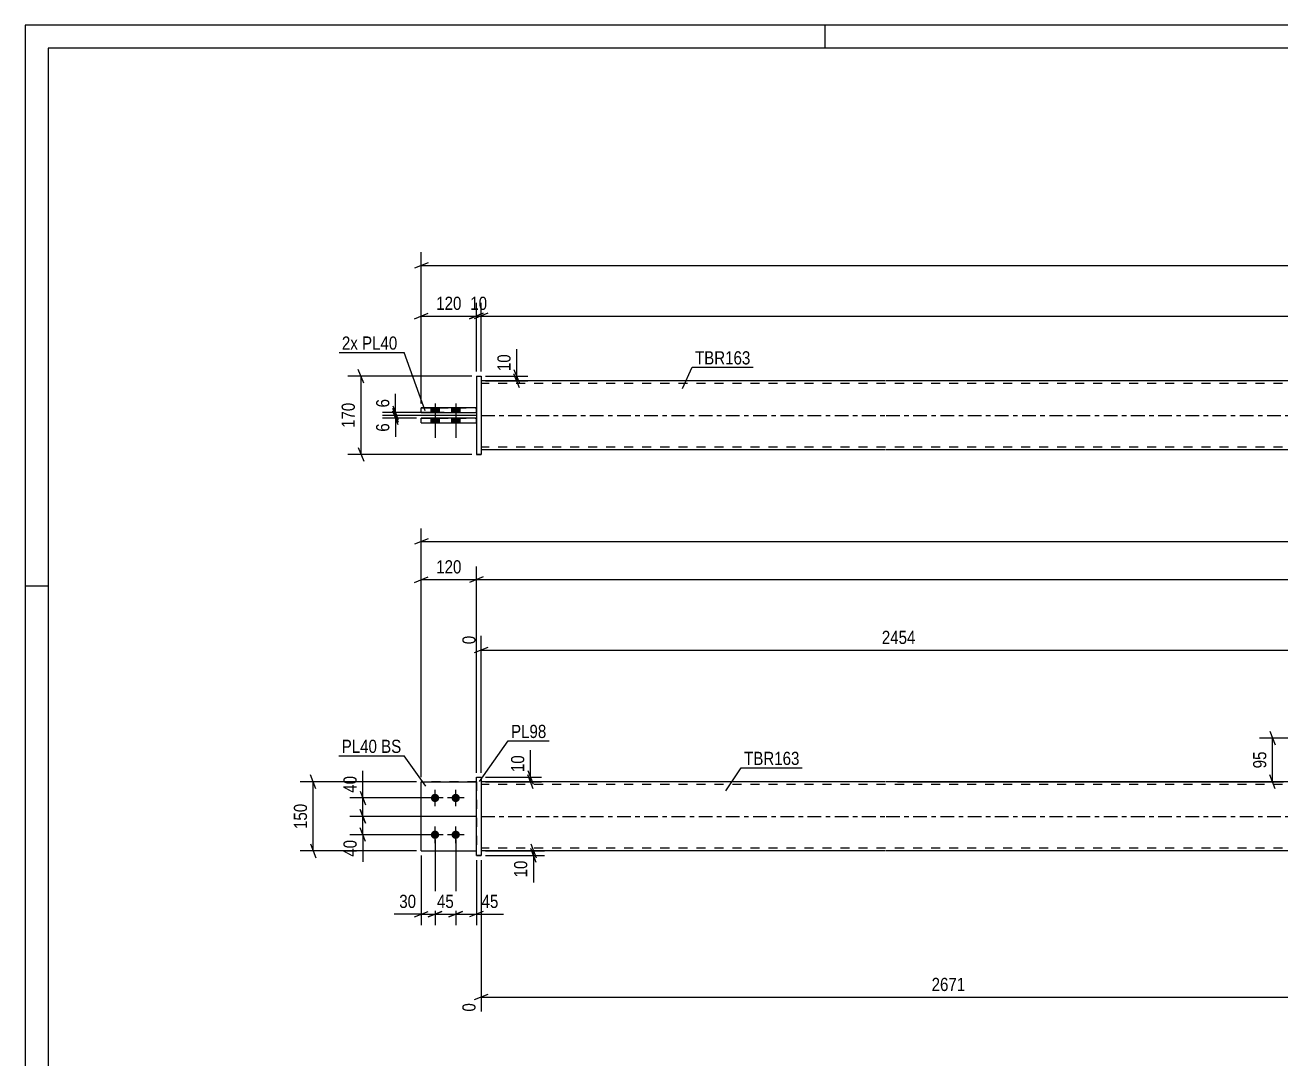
# Model space of a CAD drawing. Header units: millimetres. Extents: x 0 to 594, y 0 to 420.
# Drawn here: x 0 to 273.1, y 195.2 to 420 of the extents above; entities that cross this region are included whole.
import ezdxf

# ---------------------------------------------------------------- set-up
doc = ezdxf.new("R2010")
doc.units = ezdxf.units.MM
doc.linetypes.add('DXK_LINE_DOT2', pattern=[3.9198, 1.9599, -1.9599])
doc.linetypes.add('DXK_LINE_DOT3', pattern=[5.9187, 2.979, -0.9799, 0.9799, -0.9799])
doc.styles.add('Arial Narrow', font='ARIALN.TTF', dxfattribs={"height": 0.2})

# ---------------------------------------------------------------- blocks, each defined once
blk = doc.blocks.new('Unknown-580610145-1130')
at = {"color": 5, "linetype": 'Continuous'}
for p, q in [((594, 420), (0, 420)), ((0, 420), (0, 0)), ((174, 415), (174, 420)), ((589, 415), (5, 415)), ((5, 415), (5, 5)), ((5, 298), (0, 298))]:
    blk.add_line(p, q, dxfattribs=at)
blk = doc.blocks.new('Part-580610145-1679 - 1673')
at = {"color": 7, "linetype": 'DXK_LINE_DOT2'}
for p, q in [((86.16, 240.43), (86.16, 255.43)), ((86.16, 255.43), (98.16, 255.43)), ((98.16, 255.43), (86.16, 255.43)), ((98.16, 255.43), (98.16, 240.43)), ((86.16, 240.43), (86.16, 240.43)), ((86.16, 240.43), (98.16, 240.43)), ((86.16, 240.43), (98.16, 240.43)), ((98.16, 240.43), (98.16, 240.43))]:
    blk.add_line(p, q, dxfattribs=at)
blk = doc.blocks.new('Part-580610145-1700 - 1673')
at = {"color": 2, "linetype": 'Continuous'}
for p, q in [((187.16, 255.43), (99.16, 255.43)), ((426.35, 255.43), (187.26, 255.43)), ((187.16, 240.43), (99.16, 240.43)), ((426.35, 240.43), (187.26, 240.43))]:
    blk.add_line(p, q, dxfattribs=at)
at = {"color": 7, "linetype": 'DXK_LINE_DOT2'}
for p, q in [((99.16, 255.43), (99.16, 240.43)), ((187.16, 254.83), (99.16, 254.83)), ((426.35, 254.83), (187.26, 254.83)), ((187.16, 241.03), (99.16, 241.03)), ((426.35, 241.03), (187.26, 241.03))]:
    blk.add_line(p, q, dxfattribs=at)
at = {"color": 7, "linetype": 'DXK_LINE_DOT3'}
for p, q in [((99.16, 247.93), (187.16, 247.93)), ((187.26, 247.93), (426.35, 247.93))]:
    blk.add_line(p, q, dxfattribs=at)
blk = doc.blocks.new('Part-580610145-1684 - 1673')
at = {"color": 2, "linetype": 'Continuous'}
for p, q in [((86.16, 240.43), (86.16, 255.43)), ((86.16, 255.43), (98.16, 255.43)), ((86.16, 240.43), (86.16, 240.43)), ((86.16, 240.43), (98.16, 240.43))]:
    blk.add_line(p, q, dxfattribs=at)
at = {"color": 7, "linetype": 'DXK_LINE_DOT2'}
for p, q in [((98.16, 255.43), (86.16, 255.43)), ((98.16, 255.43), (98.16, 240.43)), ((86.16, 240.43), (86.16, 240.43)), ((86.16, 240.43), (98.16, 240.43)), ((98.16, 240.43), (98.16, 240.43))]:
    blk.add_line(p, q, dxfattribs=at)
blk = doc.blocks.new('Bolt-580610145-1709 - 1673')
at = {"linetype": 'Continuous'}
for points in [[(89.16, 251.03), (88.97, 251.05), (88.79, 251.11), (88.63, 251.2), (88.49, 251.33), (88.38, 251.48), (88.3, 251.65), (88.26, 251.84), (88.26, 252.02), (88.3, 252.21), (88.38, 252.38), (88.49, 252.53), (88.63, 252.66), (88.79, 252.75), (88.97, 252.81), (89.16, 252.83), (89.34, 252.81), (89.52, 252.75), (89.69, 252.66), (89.83, 252.53), (89.94, 252.38), (90.01, 252.21), (90.05, 252.02), (90.05, 251.84), (90.01, 251.65), (89.94, 251.48), (89.83, 251.33), (89.69, 251.2), (89.52, 251.11), (89.34, 251.05)], [(93.66, 251.03), (93.47, 251.05), (93.29, 251.11), (93.13, 251.2), (92.99, 251.33), (92.88, 251.48), (92.8, 251.65), (92.76, 251.84), (92.76, 252.02), (92.8, 252.21), (92.88, 252.38), (92.99, 252.53), (93.13, 252.66), (93.29, 252.75), (93.47, 252.81), (93.66, 252.83), (93.84, 252.81), (94.02, 252.75), (94.19, 252.66), (94.33, 252.53), (94.44, 252.38), (94.51, 252.21), (94.55, 252.02), (94.55, 251.84), (94.51, 251.65), (94.44, 251.48), (94.33, 251.33), (94.19, 251.2), (94.02, 251.11), (93.84, 251.05)], [(89.16, 243.03), (88.97, 243.05), (88.79, 243.11), (88.63, 243.2), (88.49, 243.33), (88.38, 243.48), (88.3, 243.65), (88.26, 243.84), (88.26, 244.02), (88.3, 244.21), (88.38, 244.38), (88.49, 244.53), (88.63, 244.66), (88.79, 244.75), (88.97, 244.81), (89.16, 244.83), (89.34, 244.81), (89.52, 244.75), (89.69, 244.66), (89.83, 244.53), (89.94, 244.38), (90.01, 244.21), (90.05, 244.02), (90.05, 243.84), (90.01, 243.65), (89.94, 243.48), (89.83, 243.33), (89.69, 243.2), (89.52, 243.11), (89.34, 243.05)], [(93.66, 243.03), (93.47, 243.05), (93.29, 243.11), (93.13, 243.2), (92.99, 243.33), (92.88, 243.48), (92.8, 243.65), (92.76, 243.84), (92.76, 244.02), (92.8, 244.21), (92.88, 244.38), (92.99, 244.53), (93.13, 244.66), (93.29, 244.75), (93.47, 244.81), (93.66, 244.83), (93.84, 244.81), (94.02, 244.75), (94.19, 244.66), (94.33, 244.53), (94.44, 244.38), (94.51, 244.21), (94.55, 244.02), (94.55, 243.84), (94.51, 243.65), (94.44, 243.48), (94.33, 243.33), (94.19, 243.2), (94.02, 243.11), (93.84, 243.05)]]:
    blk.add_hatch(color=1, dxfattribs=at).paths.add_polyline_path(points)
at = {"color": 1, "linetype": 'Continuous'}
for p, q in [((90.96, 251.93), (87.36, 251.93)), ((89.16, 250.13), (89.16, 253.73)), ((95.46, 251.93), (91.86, 251.93)), ((93.66, 250.13), (93.66, 253.73)), ((90.96, 243.93), (87.36, 243.93)), ((89.16, 242.13), (89.16, 245.73)), ((95.46, 243.93), (91.86, 243.93)), ((93.66, 242.13), (93.66, 245.73))]:
    blk.add_line(p, q, dxfattribs=at)
blk = doc.blocks.new('Part-580610145-1720 - 1673')
at = {"color": 2, "linetype": 'Continuous'}
for p, q in [((98.16, 256.43), (99.16, 256.43)), ((98.16, 239.43), (98.16, 256.43)), ((99.16, 256.43), (99.16, 256.43)), ((99.16, 256.43), (99.16, 239.43)), ((98.16, 239.43), (99.16, 239.43))]:
    blk.add_line(p, q, dxfattribs=at)
at = {"color": 7, "linetype": 'DXK_LINE_DOT2'}
for p, q in [((98.16, 256.43), (99.16, 256.43)), ((99.16, 239.43), (98.16, 239.43)), ((98.16, 239.43), (98.16, 239.43)), ((99.16, 239.43), (99.16, 239.43))]:
    blk.add_line(p, q, dxfattribs=at)
blk = doc.blocks.new('Part-580610145-1418 - 1367')
at = {"color": 2, "linetype": 'Continuous'}
for p, q in [((86.16, 333.54), (86.16, 334.54)), ((98.16, 334.54), (86.16, 334.54)), ((86.16, 333.54), (86.16, 333.54)), ((86.16, 333.54), (98.16, 333.54))]:
    blk.add_line(p, q, dxfattribs=at)
at = {"color": 7, "linetype": 'DXK_LINE_DOT2'}
for p, q in [((86.16, 334.54), (98.16, 334.54)), ((86.16, 333.54), (98.16, 333.54)), ((98.16, 333.54), (98.16, 334.54))]:
    blk.add_line(p, q, dxfattribs=at)
blk = doc.blocks.new('Bolt-580610145-1370 - 1367')
at = {"linetype": 'Continuous'}
for points in [[(88.26, 335.74), (90.06, 335.74), (90.06, 336.74), (88.26, 336.74)], [(88.26, 335.74), (90.06, 335.74), (90.06, 336.74), (88.26, 336.74)], [(92.76, 335.74), (94.56, 335.74), (94.56, 336.74), (92.76, 336.74)], [(92.76, 335.74), (94.56, 335.74), (94.56, 336.74), (92.76, 336.74)], [(88.26, 333.54), (90.06, 333.54), (90.06, 334.54), (88.26, 334.54)], [(88.26, 333.54), (90.06, 333.54), (90.06, 334.54), (88.26, 334.54)], [(92.76, 333.54), (94.56, 333.54), (94.56, 334.54), (92.76, 334.54)], [(92.76, 333.54), (94.56, 333.54), (94.56, 334.54), (92.76, 334.54)]]:
    blk.add_hatch(color=1, dxfattribs=at).paths.add_polyline_path(points)
at = {"color": 1, "linetype": 'Continuous'}
for p, q in [((88.26, 336.74), (88.26, 335.74)), ((88.26, 336.74), (88.26, 335.74)), ((89.16, 337.74), (89.16, 330.24)), ((89.16, 337.74), (89.16, 330.24)), ((90.06, 336.74), (90.06, 335.74)), ((90.06, 336.74), (90.06, 335.74)), ((92.76, 336.74), (92.76, 335.74)), ((92.76, 336.74), (92.76, 335.74)), ((93.66, 337.74), (93.66, 330.24)), ((93.66, 337.74), (93.66, 330.24)), ((94.56, 336.74), (94.56, 335.74)), ((94.56, 336.74), (94.56, 335.74)), ((88.26, 334.54), (88.26, 333.54)), ((88.26, 334.54), (88.26, 333.54)), ((90.06, 334.54), (90.06, 333.54)), ((90.06, 334.54), (90.06, 333.54)), ((92.76, 334.54), (92.76, 333.54)), ((92.76, 334.54), (92.76, 333.54)), ((94.56, 334.54), (94.56, 333.54)), ((94.56, 334.54), (94.56, 333.54))]:
    blk.add_line(p, q, dxfattribs=at)
blk = doc.blocks.new('Part-580610145-1456 - 1367')
at = {"color": 2, "linetype": 'Continuous'}
for p, q in [((187.16, 342.64), (99.16, 342.64)), ((426.35, 342.64), (187.26, 342.64)), ((187.16, 327.64), (99.16, 327.64)), ((426.35, 327.64), (187.26, 327.64))]:
    blk.add_line(p, q, dxfattribs=at)
at = {"color": 7, "linetype": 'DXK_LINE_DOT2'}
for p, q in [((99.16, 342.64), (99.16, 327.64)), ((187.16, 342.04), (99.16, 342.04)), ((426.35, 342.04), (187.26, 342.04)), ((187.16, 328.24), (99.16, 328.24)), ((426.35, 328.24), (187.26, 328.24))]:
    blk.add_line(p, q, dxfattribs=at)
at = {"color": 7, "linetype": 'DXK_LINE_DOT3'}
for p, q in [((99.16, 335.14), (187.16, 335.14)), ((187.26, 335.14), (426.35, 335.14))]:
    blk.add_line(p, q, dxfattribs=at)
blk = doc.blocks.new('Part-580610145-1413 - 1367')
at = {"color": 2, "linetype": 'Continuous'}
for p, q in [((86.16, 335.74), (86.16, 336.74)), ((98.16, 336.74), (86.16, 336.74)), ((86.16, 335.74), (86.16, 335.74)), ((86.16, 335.74), (98.16, 335.74))]:
    blk.add_line(p, q, dxfattribs=at)
at = {"color": 7, "linetype": 'DXK_LINE_DOT2'}
for p, q in [((86.16, 336.74), (98.16, 336.74)), ((98.16, 335.74), (98.16, 336.74)), ((86.16, 335.74), (98.16, 335.74))]:
    blk.add_line(p, q, dxfattribs=at)
blk = doc.blocks.new('Part-580610145-1398 - 1367')
at = {"color": 2, "linetype": 'Continuous'}
for p, q in [((98.16, 343.64), (99.16, 343.64)), ((98.16, 343.64), (98.16, 326.64)), ((99.16, 343.64), (99.16, 343.64)), ((99.16, 343.64), (99.16, 326.64)), ((99.16, 326.64), (98.16, 326.64)), ((98.16, 326.64), (98.16, 326.64))]:
    blk.add_line(p, q, dxfattribs=at)
at = {"color": 7, "linetype": 'DXK_LINE_DOT2'}
for p, q in [((98.16, 343.64), (99.16, 343.64)), ((98.16, 326.64), (99.16, 326.64)), ((98.16, 326.64), (98.16, 326.64))]:
    blk.add_line(p, q, dxfattribs=at)
blk = doc.blocks.new('StraightDimension-580610145-1891 - 1673')
at = {"color": 7, "linetype": 'Continuous'}
for p, q in [((100.16, 240.43), (112.96, 240.43)), ((109.96, 241.93), (111.16, 238.93)), ((111.16, 237.93), (109.96, 240.93)), ((110.56, 239.43), (110.56, 240.43)), ((100.16, 239.43), (112.96, 239.43))]:
    blk.add_line(p, q, dxfattribs=at)
at = {"color": 0}
blk.add_wipeout([(109.81, 238.91), (105.61, 238.91), (105.61, 234.05), (109.81, 234.05)], dxfattribs=at)
at = {"color": 7, "linetype": 'Continuous'}
blk.add_line((110.56, 239.43), (110.56, 233.52), dxfattribs=at)
blk.add_line((110.56, 239.43), (110.56, 233.52), dxfattribs=at)
at = {"color": 3, "style": 'Arial Narrow'}
blk.add_text('10', height=2.863, rotation=90.0002, dxfattribs=at).set_placement((109.21, 234.65))
blk = doc.blocks.new('StraightDimension-580610145-1827 - 1673')
at = {"color": 7, "linetype": 'Continuous'}
for p, q in [((89.16, 242.93), (89.16, 224.26)), ((86.16, 239.43), (86.16, 224.26)), ((84.66, 226.06), (87.66, 227.26)), ((90.66, 227.26), (87.66, 226.06)), ((86.16, 226.66), (89.16, 226.66))]:
    blk.add_line(p, q, dxfattribs=at)
at = {"color": 0}
blk.add_wipeout([(85.63, 227.41), (85.63, 231.61), (80.78, 231.61), (80.78, 227.41)], dxfattribs=at)
at = {"color": 7, "linetype": 'Continuous'}
blk.add_line((86.16, 226.66), (80.25, 226.66), dxfattribs=at)
blk.add_line((86.16, 226.66), (80.25, 226.66), dxfattribs=at)
at = {"color": 3, "style": 'Arial Narrow'}
blk.add_text('30', height=2.863, dxfattribs=at).set_placement((81.38, 228.01))
blk = doc.blocks.new('StraightDimension-580610145-1806 - 1673')
at = {"color": 7, "linetype": 'Continuous'}
for p, q in [((280.85, 265.97), (280.85, 292.68)), ((99.16, 257.43), (99.16, 287.19)), ((100.66, 284.67), (97.66, 283.47)), ((99.16, 284.07), (280.85, 284.07)), ((279.35, 283.47), (282.35, 284.67))]:
    blk.add_line(p, q, dxfattribs=at)
at = {"color": 0, "linetype": 'Continuous'}
for points in [[(280.25, 293.28), (276.05, 293.28), (276.05, 284.77), (280.25, 284.77)], [(98.56, 287.79), (94.36, 287.79), (94.36, 284.77), (98.56, 284.77)]]:
    blk.add_wipeout(points, dxfattribs=at)
at = {"color": 0}
blk.add_wipeout([(194.26, 284.82), (194.26, 289.02), (185.74, 289.02), (185.74, 284.82)], dxfattribs=at)
at = {"color": 3, "linetype": 'Continuous', "style": 'Arial Narrow'}
for s, height, p in [('2454', 2.863, (279.65, 285.37)), ('0', 2.86, (97.96, 285.37))]:
    blk.add_text(s, height=height, rotation=90.0002, dxfattribs=at).set_placement(p)
at = {"color": 3, "style": 'Arial Narrow'}
blk.add_text('2454', height=2.863, dxfattribs=at).set_placement((186.34, 285.42))
blk = doc.blocks.new('StraightDimension-580610145-2057 - 1673')
at = {"color": 7, "linetype": 'Continuous'}
for p, q in [((86.16, 256.43), (86.16, 302.26)), ((98.16, 257.43), (98.16, 302.26)), ((84.66, 298.81), (87.66, 300.01)), ((86.16, 299.41), (98.16, 299.41)), ((99.66, 300.01), (96.66, 298.81))]:
    blk.add_line(p, q, dxfattribs=at)
at = {"color": 0}
blk.add_wipeout([(95.5, 300.16), (95.5, 304.36), (88.82, 304.36), (88.82, 300.16)], dxfattribs=at)
at = {"color": 3, "style": 'Arial Narrow'}
blk.add_text('120', height=2.863, dxfattribs=at).set_placement((89.42, 300.76))
blk = doc.blocks.new('StraightDimension-580610145-1900 - 1673')
at = {"color": 7, "linetype": 'Continuous'}
for p, q in [((109.31, 257.93), (110.51, 254.93)), ((110.51, 253.93), (109.31, 256.93)), ((100.16, 256.43), (112.31, 256.43)), ((100.16, 255.43), (112.31, 255.43)), ((109.91, 255.43), (109.91, 256.43))]:
    blk.add_line(p, q, dxfattribs=at)
at = {"color": 0}
blk.add_wipeout([(109.16, 261.81), (104.96, 261.81), (104.96, 256.96), (109.16, 256.96)], dxfattribs=at)
at = {"color": 7, "linetype": 'Continuous'}
blk.add_line((109.91, 256.43), (109.91, 262.34), dxfattribs=at)
blk.add_line((109.91, 256.43), (109.91, 262.34), dxfattribs=at)
at = {"color": 3, "style": 'Arial Narrow'}
blk.add_text('10', height=2.863, rotation=90.0002, dxfattribs=at).set_placement((108.56, 257.56))
blk = doc.blocks.new('StraightDimension-580610145-1909 - 1673')
at = {"color": 7, "linetype": 'Continuous'}
for p, q in [((88.16, 251.93), (70.61, 251.93)), ((72.86, 253.43), (74.06, 250.43)), ((73.46, 247.93), (73.46, 251.93)), ((74.06, 246.43), (72.86, 249.43)), ((98.16, 247.93), (70.61, 247.93))]:
    blk.add_line(p, q, dxfattribs=at)
at = {"color": 0}
blk.add_wipeout([(72.71, 257.31), (68.51, 257.31), (68.51, 252.46), (72.71, 252.46)], dxfattribs=at)
at = {"color": 7, "linetype": 'Continuous'}
blk.add_line((73.46, 251.93), (73.46, 257.84), dxfattribs=at)
blk.add_line((73.46, 251.93), (73.46, 257.84), dxfattribs=at)
at = {"color": 3, "style": 'Arial Narrow'}
blk.add_text('40', height=2.863, rotation=90.0002, dxfattribs=at).set_placement((72.11, 253.06))
blk = doc.blocks.new('StraightDimension-580610145-1735 - 1673')
at = {"color": 7, "linetype": 'Continuous'}
for p, q in [((279.85, 264.97), (268.46, 264.97)), ((270.71, 266.47), (271.91, 263.47)), ((271.31, 255.43), (271.31, 264.97)), ((271.91, 253.93), (270.71, 256.93)), ((189.78, 255.43), (273.71, 255.43))]:
    blk.add_line(p, q, dxfattribs=at)
at = {"color": 0}
blk.add_wipeout([(270.56, 262.63), (266.36, 262.63), (266.36, 257.77), (270.56, 257.77)], dxfattribs=at)
at = {"color": 3, "style": 'Arial Narrow'}
blk.add_text('95', height=2.863, rotation=90.0002, dxfattribs=at).set_placement((269.96, 258.37))
blk = doc.blocks.new('StraightDimension-580610145-1746 - 1673')
at = {"color": 7, "linetype": 'Continuous'}
for p, q in [((86.16, 256.43), (86.16, 310.55)), ((87.66, 308.3), (84.66, 307.1)), ((86.16, 307.7), (527.45, 307.7))]:
    blk.add_line(p, q, dxfattribs=at)
blk = doc.blocks.new('StraightDimension-580610145-2050 - 1673')
at = {"color": 7, "linetype": 'Continuous'}
for p, q in [((98.16, 257.43), (98.16, 302.26)), ((99.66, 300.01), (96.66, 298.81)), ((98.16, 299.41), (515.45, 299.41))]:
    blk.add_line(p, q, dxfattribs=at)
blk = doc.blocks.new('StraightDimension-580610145-1813 - 1673')
at = {"color": 7, "linetype": 'Continuous'}
for p, q in [((93.66, 242.93), (93.66, 224.26)), ((98.16, 238.43), (98.16, 224.26)), ((92.16, 226.06), (95.16, 227.26)), ((99.66, 227.26), (96.66, 226.06)), ((93.66, 226.66), (98.16, 226.66))]:
    blk.add_line(p, q, dxfattribs=at)
at = {"color": 0}
blk.add_wipeout([(103.54, 227.41), (103.54, 231.61), (98.68, 231.61), (98.68, 227.41)], dxfattribs=at)
at = {"color": 7, "linetype": 'Continuous'}
blk.add_line((98.16, 226.66), (104.06, 226.66), dxfattribs=at)
blk.add_line((98.16, 226.66), (104.06, 226.66), dxfattribs=at)
at = {"color": 3, "style": 'Arial Narrow'}
blk.add_text('45', height=2.863, dxfattribs=at).set_placement((99.28, 228.01))
blk = doc.blocks.new('StraightDimension-580610145-1820 - 1673')
at = {"color": 7, "linetype": 'Continuous'}
for p, q in [((89.16, 242.93), (89.16, 224.26)), ((93.66, 242.93), (93.66, 224.26)), ((87.66, 226.06), (90.66, 227.26)), ((95.16, 227.26), (92.16, 226.06)), ((89.16, 226.66), (93.66, 226.66))]:
    blk.add_line(p, q, dxfattribs=at)
at = {"color": 0}
blk.add_wipeout([(93.84, 227.41), (93.84, 231.61), (88.98, 231.61), (88.98, 227.41)], dxfattribs=at)
at = {"color": 3, "style": 'Arial Narrow'}
blk.add_text('45', height=2.863, dxfattribs=at).set_placement((89.58, 228.01))
blk = doc.blocks.new('StraightDimension-580610145-1878 - 1673')
at = {"color": 7, "linetype": 'Continuous'}
for p, q in [((99.16, 238.43), (99.16, 205.48)), ((302.49, 239.43), (302.49, 199.99)), ((100.66, 209.2), (97.66, 208)), ((99.16, 208.6), (302.49, 208.6)), ((300.99, 208), (303.99, 209.2))]:
    blk.add_line(p, q, dxfattribs=at)
at = {"color": 0}
blk.add_wipeout([(205.08, 209.35), (205.08, 213.55), (196.57, 213.55), (196.57, 209.35)], dxfattribs=at)
at = {"color": 0, "linetype": 'Continuous'}
for points in [[(98.56, 207.9), (94.36, 207.9), (94.36, 204.88), (98.56, 204.88)], [(301.89, 207.9), (297.69, 207.9), (297.69, 199.39), (301.89, 199.39)]]:
    blk.add_wipeout(points, dxfattribs=at)
at = {"color": 3, "style": 'Arial Narrow'}
blk.add_text('2671', height=2.863, dxfattribs=at).set_placement((197.17, 209.95))
at = {"color": 3, "linetype": 'Continuous', "style": 'Arial Narrow'}
for s, height, p in [('0', 2.86, (97.96, 205.48)), ('2671', 2.863, (301.29, 199.99))]:
    blk.add_text(s, height=height, rotation=90.0002, dxfattribs=at).set_placement(p)
blk = doc.blocks.new('StraightDimension-580610145-1922 - 1673')
at = {"color": 7, "linetype": 'Continuous'}
for p, q in [((72.86, 249.43), (74.06, 246.43)), ((98.16, 247.93), (70.61, 247.93)), ((73.46, 243.93), (73.46, 247.93)), ((88.16, 243.93), (70.61, 243.93)), ((74.06, 242.43), (72.86, 245.43))]:
    blk.add_line(p, q, dxfattribs=at)
at = {"color": 0}
blk.add_wipeout([(72.71, 243.41), (68.51, 243.41), (68.51, 238.55), (72.71, 238.55)], dxfattribs=at)
at = {"color": 7, "linetype": 'Continuous'}
blk.add_line((73.46, 243.93), (73.46, 238.02), dxfattribs=at)
blk.add_line((73.46, 243.93), (73.46, 238.02), dxfattribs=at)
at = {"color": 3, "style": 'Arial Narrow'}
blk.add_text('40', height=2.863, rotation=90.0002, dxfattribs=at).set_placement((72.11, 239.15))
blk = doc.blocks.new('StraightDimension-580610145-1979 - 1673')
at = {"color": 7, "linetype": 'Continuous'}
for p, q in [((63.26, 253.93), (62.06, 256.93)), ((85.16, 255.43), (59.81, 255.43)), ((62.66, 240.43), (62.66, 255.43)), ((85.16, 240.43), (59.81, 240.43)), ((62.06, 241.93), (63.26, 238.93))]:
    blk.add_line(p, q, dxfattribs=at)
at = {"color": 0}
blk.add_wipeout([(61.91, 251.27), (57.71, 251.27), (57.71, 244.59), (61.91, 244.59)], dxfattribs=at)
at = {"color": 3, "style": 'Arial Narrow'}
blk.add_text('150', height=2.863, rotation=90.0002, dxfattribs=at).set_placement((61.31, 245.19))
blk = doc.blocks.new('StraightDimension-580610145-1471 - 1367')
at = {"color": 7, "linetype": 'Continuous'}
for p, q in [((106.33, 345.14), (107.53, 342.14)), ((100.16, 343.64), (109.33, 343.64)), ((100.16, 342.64), (109.33, 342.64)), ((107.53, 341.14), (106.33, 344.14)), ((106.93, 342.64), (106.93, 343.64))]:
    blk.add_line(p, q, dxfattribs=at)
at = {"color": 0}
blk.add_wipeout([(106.18, 349.02), (101.98, 349.02), (101.98, 344.16), (106.18, 344.16)], dxfattribs=at)
at = {"color": 7, "linetype": 'Continuous'}
blk.add_line((106.93, 343.64), (106.93, 349.54), dxfattribs=at)
blk.add_line((106.93, 343.64), (106.93, 349.54), dxfattribs=at)
at = {"color": 3, "style": 'Arial Narrow'}
blk.add_text('10', height=2.863, rotation=90.0002, dxfattribs=at).set_placement((105.58, 344.76))
blk = doc.blocks.new('StraightDimension-580610145-1525 - 1367')
at = {"color": 7, "linetype": 'Continuous'}
for p, q in [((73.66, 342.14), (72.46, 345.14)), ((97.16, 343.64), (70.21, 343.64)), ((73.06, 326.64), (73.06, 343.64)), ((72.46, 328.14), (73.66, 325.14)), ((97.16, 326.64), (70.21, 326.64))]:
    blk.add_line(p, q, dxfattribs=at)
at = {"color": 0}
blk.add_wipeout([(72.31, 338.48), (68.11, 338.48), (68.11, 331.8), (72.31, 331.8)], dxfattribs=at)
at = {"color": 3, "style": 'Arial Narrow'}
blk.add_text('170', height=2.863, rotation=90.0002, dxfattribs=at).set_placement((71.71, 332.4))
blk = doc.blocks.new('StraightDimension-580610145-1489 - 1367')
at = {"color": 7, "linetype": 'Continuous'}
for p, q in [((79.97, 337.24), (81.17, 334.24)), ((81.17, 333.64), (79.97, 336.64)), ((91.16, 335.74), (77.72, 335.74)), ((98.16, 335.14), (77.72, 335.14)), ((80.57, 335.14), (80.57, 335.74))]:
    blk.add_line(p, q, dxfattribs=at)
at = {"color": 0}
blk.add_wipeout([(79.82, 339.29), (75.62, 339.29), (75.62, 336.26), (79.82, 336.26)], dxfattribs=at)
at = {"color": 7, "linetype": 'Continuous'}
blk.add_line((80.57, 335.74), (80.57, 339.82), dxfattribs=at)
blk.add_line((80.57, 335.74), (80.57, 339.82), dxfattribs=at)
at = {"color": 3, "style": 'Arial Narrow'}
blk.add_text('6', height=2.86, rotation=90.0002, dxfattribs=at).set_placement((79.22, 336.86))
blk = doc.blocks.new('StraightDimension-580610145-1508 - 1367')
at = {"color": 7, "linetype": 'Continuous'}
for p, q in [((79.97, 336.64), (81.17, 333.64)), ((81.17, 333.04), (79.97, 336.04)), ((98.16, 335.14), (77.72, 335.14)), ((85.16, 334.54), (77.72, 334.54)), ((80.57, 334.54), (80.57, 335.14))]:
    blk.add_line(p, q, dxfattribs=at)
at = {"color": 0}
blk.add_wipeout([(79.82, 334.01), (75.62, 334.01), (75.62, 330.98), (79.82, 330.98)], dxfattribs=at)
at = {"color": 7, "linetype": 'Continuous'}
blk.add_line((80.57, 334.54), (80.57, 330.46), dxfattribs=at)
blk.add_line((80.57, 334.54), (80.57, 330.46), dxfattribs=at)
at = {"color": 3, "style": 'Arial Narrow'}
blk.add_text('6', height=2.86, rotation=90.0002, dxfattribs=at).set_placement((79.22, 331.58))
blk = doc.blocks.new('StraightDimension-580610145-1545 - 1367')
at = {"color": 7, "linetype": 'Continuous'}
for p, q in [((86.16, 337.74), (86.16, 370.59)), ((87.66, 368.34), (84.66, 367.14)), ((86.16, 367.74), (527.45, 367.74))]:
    blk.add_line(p, q, dxfattribs=at)
blk = doc.blocks.new('StraightDimension-580610145-1556 - 1367')
at = {"color": 7, "linetype": 'Continuous'}
for p, q in [((98.16, 344.64), (98.16, 359.58)), ((99.16, 344.64), (99.16, 359.58)), ((96.66, 356.13), (99.66, 357.33)), ((100.66, 357.33), (97.66, 356.13)), ((98.16, 356.73), (99.16, 356.73))]:
    blk.add_line(p, q, dxfattribs=at)
at = {"color": 0}
blk.add_wipeout([(101.09, 357.48), (101.09, 361.68), (96.23, 361.68), (96.23, 357.48)], dxfattribs=at)
at = {"color": 3, "style": 'Arial Narrow'}
blk.add_text('10', height=2.863, dxfattribs=at).set_placement((96.83, 358.08))
blk = doc.blocks.new('StraightDimension-580610145-1566 - 1367')
at = {"color": 7, "linetype": 'Continuous'}
for p, q in [((86.16, 337.74), (86.16, 359.58)), ((98.16, 344.64), (98.16, 359.58)), ((84.66, 356.13), (87.66, 357.33)), ((86.16, 356.73), (98.16, 356.73)), ((99.66, 357.33), (96.66, 356.13))]:
    blk.add_line(p, q, dxfattribs=at)
at = {"color": 0}
blk.add_wipeout([(95.5, 357.48), (95.5, 361.68), (88.82, 361.68), (88.82, 357.48)], dxfattribs=at)
at = {"color": 3, "style": 'Arial Narrow'}
blk.add_text('120', height=2.863, dxfattribs=at).set_placement((89.42, 358.08))
blk = doc.blocks.new('StraightDimension-580610145-1576 - 1367')
at = {"color": 7, "linetype": 'Continuous'}
for p, q in [((99.16, 344.64), (99.16, 359.58)), ((100.66, 357.33), (97.66, 356.13)), ((99.16, 356.73), (514.45, 356.73))]:
    blk.add_line(p, q, dxfattribs=at)
blk = doc.blocks.new('Mark-580610145-1696 - 1673')
at = {"color": 0}
blk.add_wipeout([(168.43, 259.11), (168.43, 262.11), (156.38, 262.11), (156.38, 259.11)], dxfattribs=at)
blk.add_wipeout([(168.43, 259.11), (168.43, 262.11), (156.38, 262.11), (156.38, 259.11)], dxfattribs=at)
at = {"color": 30, "linetype": 'Continuous'}
for p, q in [((152.38, 253.46), (155.78, 258.51)), ((155.78, 258.51), (169.03, 258.51))]:
    blk.add_line(p, q, dxfattribs=at)
at = {"color": 3, "style": 'Arial Narrow'}
blk.add_text('TBR163', height=2.863, dxfattribs=at).set_placement((156.38, 259.11))
blk = doc.blocks.new('Mark-580610145-1716 - 1673')
at = {"color": 0}
blk.add_wipeout([(113.36, 264.97), (113.36, 267.97), (105.69, 267.97), (105.69, 264.97)], dxfattribs=at)
blk.add_wipeout([(113.36, 264.97), (113.36, 267.97), (105.69, 267.97), (105.69, 264.97)], dxfattribs=at)
at = {"color": 30, "linetype": 'Continuous'}
for p, q in [((98.8, 255.51), (105.09, 264.37)), ((105.09, 264.37), (113.96, 264.37))]:
    blk.add_line(p, q, dxfattribs=at)
at = {"color": 3, "style": 'Arial Narrow'}
blk.add_text('PL98', height=2.863, dxfattribs=at).set_placement((105.69, 264.97))
blk = doc.blocks.new('MarkSet-580610145-2089 - 1673')
at = {"color": 0}
blk.add_wipeout([(76.53, 261.73), (76.53, 264.73), (68.86, 264.73), (68.86, 261.73)], dxfattribs=at)
blk.add_wipeout([(76.53, 261.73), (76.53, 264.73), (68.86, 264.73), (68.86, 261.73)], dxfattribs=at)
blk.add_wipeout([(81.82, 261.73), (81.82, 264.73), (77.43, 264.73), (77.43, 261.73)], dxfattribs=at)
blk.add_wipeout([(81.82, 261.73), (81.82, 264.73), (77.43, 264.73), (77.43, 261.73)], dxfattribs=at)
at = {"color": 30, "linetype": 'Continuous'}
for p in [(68.26, 261.13), (87.19, 254.49)]:
    blk.add_line(p, (82.42, 261.13), dxfattribs=at)
at = {"color": 3, "style": 'Arial Narrow'}
for s, p in [('PL40', (68.86, 261.73)), ('BS', (77.43, 261.73))]:
    blk.add_text(s, height=2.863, dxfattribs=at).set_placement(p)
blk = doc.blocks.new('Mark-580610145-1452 - 1367')
at = {"color": 0}
blk.add_wipeout([(157.75, 346.21), (157.75, 349.21), (145.7, 349.21), (145.7, 346.21)], dxfattribs=at)
blk.add_wipeout([(157.75, 346.21), (157.75, 349.21), (145.7, 349.21), (145.7, 346.21)], dxfattribs=at)
at = {"color": 30, "linetype": 'Continuous'}
for p, q in [((142.99, 340.95), (145.1, 345.61)), ((145.1, 345.61), (158.35, 345.61))]:
    blk.add_line(p, q, dxfattribs=at)
at = {"color": 3, "style": 'Arial Narrow'}
blk.add_text('TBR163', height=2.863, dxfattribs=at).set_placement((145.7, 346.21))
blk = doc.blocks.new('MarkSet-580610145-1664 - 1367')
at = {"color": 30, "linetype": 'Continuous'}
blk.add_line((87.01, 336.12), (82.45, 348.83), dxfattribs=at)
at = {"color": 0}
blk.add_wipeout([(72.38, 349.43), (72.38, 352.43), (68.9, 352.43), (68.9, 349.43)], dxfattribs=at)
blk.add_wipeout([(72.38, 349.43), (72.38, 352.43), (68.9, 352.43), (68.9, 349.43)], dxfattribs=at)
blk.add_wipeout([(80.95, 349.43), (80.95, 352.43), (73.28, 352.43), (73.28, 349.43)], dxfattribs=at)
blk.add_wipeout([(80.95, 349.43), (80.95, 352.43), (73.28, 352.43), (73.28, 349.43)], dxfattribs=at)
at = {"color": 30, "linetype": 'Continuous'}
blk.add_line((68.3, 348.83), (82.45, 348.83), dxfattribs=at)
at = {"color": 3, "style": 'Arial Narrow'}
for s, p in [('2x', (68.9, 349.43)), ('PL40', (73.28, 349.43))]:
    blk.add_text(s, height=2.863, dxfattribs=at).set_placement(p)

msp = doc.modelspace()

# ---------------------------------------------------------------- block references
for name in ['Unknown-580610145-1130', 'Part-580610145-1398 - 1367', 'Part-580610145-1456 - 1367', 'Part-580610145-1413 - 1367', 'Bolt-580610145-1370 - 1367', 'Part-580610145-1418 - 1367', 'Part-580610145-1700 - 1673', 'Part-580610145-1679 - 1673', 'Part-580610145-1684 - 1673', 'Part-580610145-1720 - 1673', 'Bolt-580610145-1709 - 1673']:
    msp.add_blockref(name, (0, 0))

# ---------------------------------------------------------------- next in the draw order: block references
for name in ['StraightDimension-580610145-1471 - 1367', 'StraightDimension-580610145-1525 - 1367', 'StraightDimension-580610145-1806 - 1673', 'StraightDimension-580610145-1827 - 1673', 'StraightDimension-580610145-1891 - 1673']:
    msp.add_blockref(name, (0, 0))

# ---------------------------------------------------------------- next in the draw order: block references
for name in ['StraightDimension-580610145-1489 - 1367', 'StraightDimension-580610145-2057 - 1673', 'StraightDimension-580610145-1735 - 1673', 'StraightDimension-580610145-1813 - 1673']:
    msp.add_blockref(name, (0, 0))

# ---------------------------------------------------------------- next in the draw order: block references
for name in ['StraightDimension-580610145-1508 - 1367', 'StraightDimension-580610145-1900 - 1673', 'StraightDimension-580610145-1909 - 1673', 'StraightDimension-580610145-1820 - 1673']:
    msp.add_blockref(name, (0, 0))

# ---------------------------------------------------------------- next in the draw order: block references
for name in ['StraightDimension-580610145-1545 - 1367', 'StraightDimension-580610145-1746 - 1673', 'StraightDimension-580610145-1878 - 1673']:
    msp.add_blockref(name, (0, 0))

# ---------------------------------------------------------------- next in the draw order: block references
for name in ['StraightDimension-580610145-1556 - 1367', 'StraightDimension-580610145-2050 - 1673', 'StraightDimension-580610145-1922 - 1673']:
    msp.add_blockref(name, (0, 0))

# ---------------------------------------------------------------- next in the draw order: block references
for name in ['StraightDimension-580610145-1566 - 1367', 'Mark-580610145-1716 - 1673', 'Mark-580610145-1696 - 1673', 'StraightDimension-580610145-1979 - 1673']:
    msp.add_blockref(name, (0, 0))

# ---------------------------------------------------------------- next in the draw order: block references
for name in ['StraightDimension-580610145-1576 - 1367', 'MarkSet-580610145-1664 - 1367', 'MarkSet-580610145-2089 - 1673']:
    msp.add_blockref(name, (0, 0))

# ---------------------------------------------------------------- next in the draw order: block references
msp.add_blockref('Mark-580610145-1452 - 1367', (0, 0))

doc.saveas('drawing.dxf')
